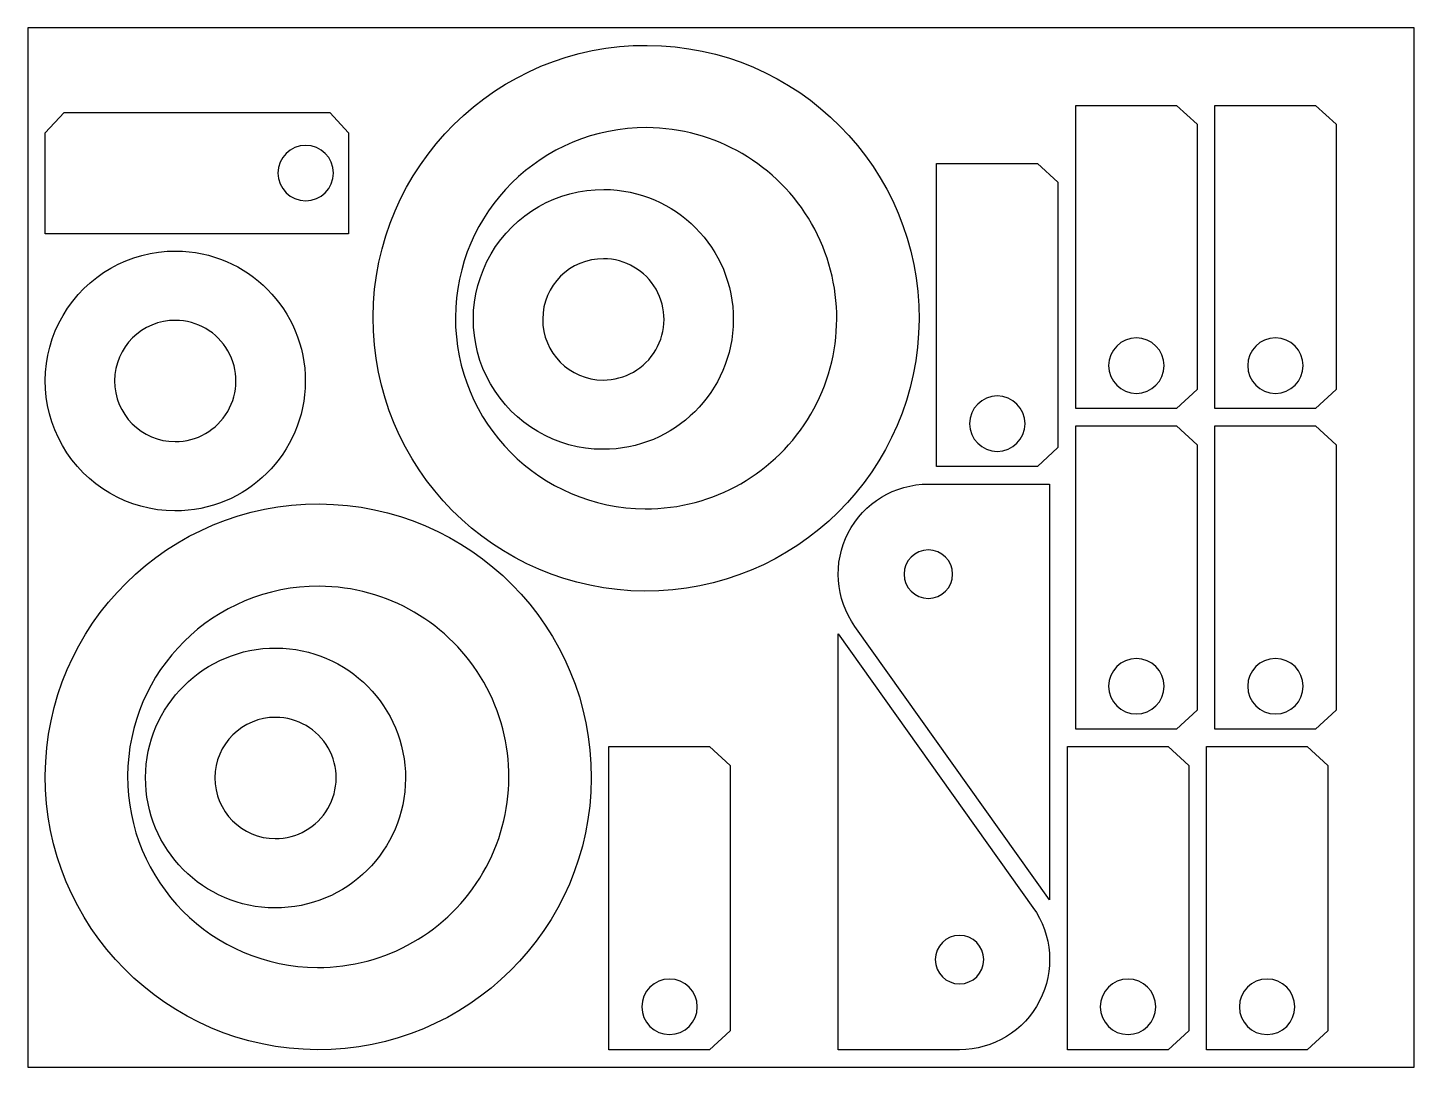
# Model space of a CAD drawing. Header units: metres. Extents: x 0 to 800, y 0 to 600.
import ezdxf

# ---------------------------------------------------------------- set-up
doc = ezdxf.new("R2010")
doc.units = ezdxf.units.M

msp = doc.modelspace()

# ---------------------------------------------------------------- linework, layer by layer
for points in [[(0, 0), (800, 0), (800, 600), (0, 600)], [(604.66, 380.2), (604.66, 555.2), (662.79, 555.2), (674.66, 544.26), (674.66, 391.14), (662.79, 380.2)], [(684.89, 380.2), (684.89, 555.2), (743.02, 555.2), (754.89, 544.26), (754.89, 391.14), (743.02, 380.2)], [(185.14, 481.11), (10.14, 481.11), (10.14, 539.25), (21.08, 551.11), (174.21, 551.11), (185.14, 539.25)], [(524.43, 346.71), (524.43, 521.71), (582.56, 521.71), (594.43, 510.78), (594.43, 357.65), (582.56, 346.71)], [(604.66, 195.17), (604.66, 370.17), (662.79, 370.17), (674.66, 359.23), (674.66, 206.11), (662.79, 195.17)], [(684.89, 195.17), (684.89, 370.17), (743.02, 370.17), (754.89, 359.23), (754.89, 206.11), (743.02, 195.17)], [(335.29, 10.14), (335.29, 185.14), (393.42, 185.14), (405.29, 174.21), (405.29, 21.08), (393.42, 10.14)], [(599.86, 10.14), (599.86, 185.14), (657.99, 185.14), (669.86, 174.21), (669.86, 21.08), (657.99, 10.14)], [(680.09, 10.14), (680.09, 185.14), (738.22, 185.14), (750.09, 174.21), (750.09, 21.08), (738.22, 10.14)]]:
    msp.add_lwpolyline(points, close=True)
for points in [[(357.47, 589.83, -1), (356.1, 274.83, -1)], [(357.27, 542.33, 1), (356.31, 322.33, 1)], [(176.38, 516.11, 1), (144.38, 516.11, 1)], [(332.44, 506.66, -1), (331.79, 356.66, -1)], [(85.47, 471.11, -1), (84.82, 321.11, -1)], [(332.27, 466.66, 1), (331.96, 396.66, 1)], [(85.3, 431.11, 1), (84.99, 361.11, 1)], [(639.66, 388.96, 1), (639.66, 420.96, 1)], [(719.89, 388.96, 1), (719.89, 420.96, 1)], [(559.43, 355.47, 1), (559.43, 387.47, 1)], [(589.63, 96.61), (477.27, 254.45, -0.609478), (519.63, 336.61), (589.63, 336.61)], [(168.33, 325.14, -1), (166.96, 10.14, -1)], [(519.63, 298.61, 1), (519.63, 270.61, 1)], [(168.12, 277.64, 1), (167.16, 57.64, 1)], [(467.63, 250.14), (579.99, 92.3, -0.609478), (537.63, 10.14), (467.63, 10.14)], [(143.3, 241.97, -1), (142.64, 91.97, -1)], [(639.66, 203.93, 1), (639.66, 235.93, 1)], [(719.89, 203.93, 1), (719.89, 235.93, 1)], [(143.12, 201.97, 1), (142.82, 131.97, 1)], [(537.63, 48.14, 1), (537.63, 76.14, 1)], [(370.29, 18.9, 1), (370.29, 50.9, 1)], [(634.86, 18.9, 1), (634.86, 50.9, 1)], [(715.09, 18.9, 1), (715.09, 50.9, 1)]]:
    msp.add_lwpolyline(points, format="xyb", close=True)

doc.saveas('drawing.dxf')
